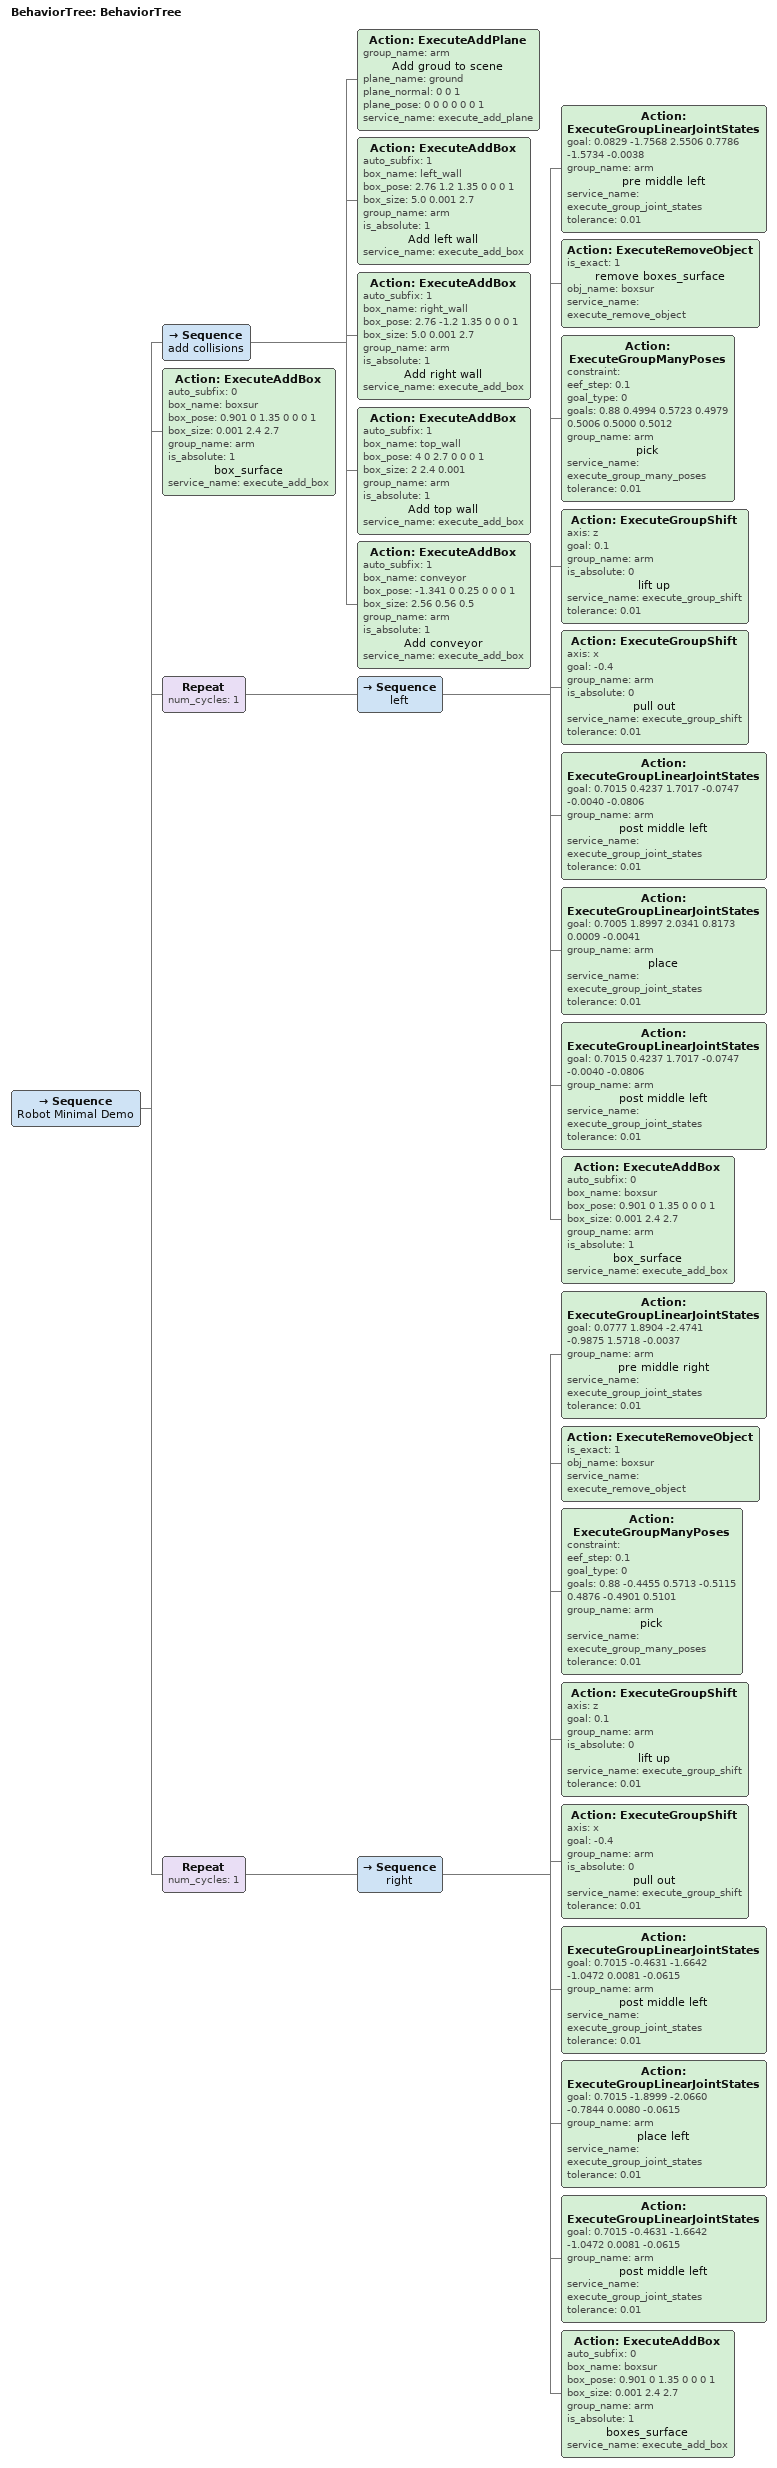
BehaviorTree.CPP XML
<?xml version="1.0"?>
<root main_tree_to_execute="BehaviorTree">
    <BehaviorTree ID="BehaviorTree">
        <Sequence name="Robot Minimal Demo">
            <Sequence name="add collisions">
                <Action ID="ExecuteAddPlane" group_name="arm" name="Add groud to scene" plane_name="ground" plane_normal="0 0 1" plane_pose="0 0 0 0 0 0 1" service_name="execute_add_plane"/>
                <Action ID="ExecuteAddBox" auto_subfix="1" box_name="left_wall" box_pose="2.76 1.2 1.35 0 0 0 1" box_size="5.0 0.001 2.7" group_name="arm" is_absolute="1" name="Add left wall" service_name="execute_add_box"/>
                <Action ID="ExecuteAddBox" auto_subfix="1" box_name="right_wall" box_pose="2.76 -1.2 1.35 0 0 0 1" box_size="5.0 0.001 2.7" group_name="arm" is_absolute="1" name="Add right wall" service_name="execute_add_box"/>
                <Action ID="ExecuteAddBox" auto_subfix="1" box_name="top_wall" box_pose="4 0 2.7 0 0 0 1" box_size="2 2.4 0.001" group_name="arm" is_absolute="1" name="Add top wall" service_name="execute_add_box"/>
                <Action ID="ExecuteAddBox" auto_subfix="1" box_name="conveyor" box_pose="-1.341 0 0.25 0 0 0 1" box_size="2.56 0.56 0.5" group_name="arm" is_absolute="1" name="Add conveyor" service_name="execute_add_box"/>
            </Sequence>
            <Action ID="ExecuteAddBox" auto_subfix="0" box_name="boxsur" box_pose="0.901 0 1.35 0 0 0 1" box_size="0.001 2.4 2.7" group_name="arm" is_absolute="1" name="box_surface" service_name="execute_add_box"/>
            <Repeat num_cycles="1">
                <Sequence name="left">
                    <Action ID="ExecuteGroupLinearJointStates" goal="0.0829 -1.7568 2.5506 0.7786 -1.5734 -0.0038" group_name="arm" name="pre middle left" service_name="execute_group_joint_states" tolerance="0.01"/>
                    <Action ID="ExecuteRemoveObject" is_exact="1" name="remove boxes_surface" obj_name="boxsur" service_name="execute_remove_object"/>
                    <Action ID="ExecuteGroupManyPoses" constraint="" eef_step="0.1" goal_type="0" goals="0.88 0.4994 0.5723 0.4979 0.5006 0.5000 0.5012" group_name="arm" name="pick" service_name="execute_group_many_poses" tolerance="0.01"/>
                    <Action ID="ExecuteGroupShift" axis="z" goal="0.1" group_name="arm" is_absolute="0" name="lift up" service_name="execute_group_shift" tolerance="0.01"/>
                    <Action ID="ExecuteGroupShift" axis="x" goal="-0.4" group_name="arm" is_absolute="0" name="pull out" service_name="execute_group_shift" tolerance="0.01"/>
                    <Action ID="ExecuteGroupLinearJointStates" goal="0.7015 0.4237 1.7017 -0.0747 -0.0040 -0.0806" group_name="arm" name="post middle left" service_name="execute_group_joint_states" tolerance="0.01"/>
                    <Action ID="ExecuteGroupLinearJointStates" goal="0.7005 1.8997 2.0341 0.8173 0.0009 -0.0041" group_name="arm" name="place" service_name="execute_group_joint_states" tolerance="0.01"/>
                    <Action ID="ExecuteGroupLinearJointStates" goal="0.7015 0.4237 1.7017 -0.0747 -0.0040 -0.0806" group_name="arm" name="post middle left" service_name="execute_group_joint_states" tolerance="0.01"/>
                    <Action ID="ExecuteAddBox" auto_subfix="0" box_name="boxsur" box_pose="0.901 0 1.35 0 0 0 1" box_size="0.001 2.4 2.7" group_name="arm" is_absolute="1" name="box_surface" service_name="execute_add_box"/>
                </Sequence>
            </Repeat>
            <Repeat num_cycles="1">
                <Sequence name="right">
                    <Action ID="ExecuteGroupLinearJointStates" goal="0.0777 1.8904 -2.4741 -0.9875 1.5718 -0.0037" group_name="arm" name="pre middle right" service_name="execute_group_joint_states" tolerance="0.01"/>
                    <Action ID="ExecuteRemoveObject" is_exact="1" obj_name="boxsur" service_name="execute_remove_object"/>
                    <Action ID="ExecuteGroupManyPoses" constraint="" eef_step="0.1" goal_type="0" goals="0.88 -0.4455 0.5713 -0.5115 0.4876 -0.4901 0.5101" group_name="arm" name="pick" service_name="execute_group_many_poses" tolerance="0.01"/>
                    <Action ID="ExecuteGroupShift" axis="z" goal="0.1" group_name="arm" is_absolute="0" name="lift up" service_name="execute_group_shift" tolerance="0.01"/>
                    <Action ID="ExecuteGroupShift" axis="x" goal="-0.4" group_name="arm" is_absolute="0" name="pull out" service_name="execute_group_shift" tolerance="0.01"/>
                    <Action ID="ExecuteGroupLinearJointStates" goal="0.7015 -0.4631 -1.6642 -1.0472 0.0081 -0.0615" group_name="arm" name="post middle left" service_name="execute_group_joint_states" tolerance="0.01"/>
                    <Action ID="ExecuteGroupLinearJointStates" goal="0.7015 -1.8999 -2.0660 -0.7844 0.0080 -0.0615" group_name="arm" name="place left" service_name="execute_group_joint_states" tolerance="0.01"/>
                    <Action ID="ExecuteGroupLinearJointStates" goal="0.7015 -0.4631 -1.6642 -1.0472 0.0081 -0.0615" group_name="arm" name="post middle left" service_name="execute_group_joint_states" tolerance="0.01"/>
                    <Action ID="ExecuteAddBox" auto_subfix="0" box_name="boxsur" box_pose="0.901 0 1.35 0 0 0 1" box_size="0.001 2.4 2.7" group_name="arm" is_absolute="1" name="boxes_surface" service_name="execute_add_box"/>
                </Sequence>
            </Repeat>
        </Sequence>
    </BehaviorTree>
</root>
